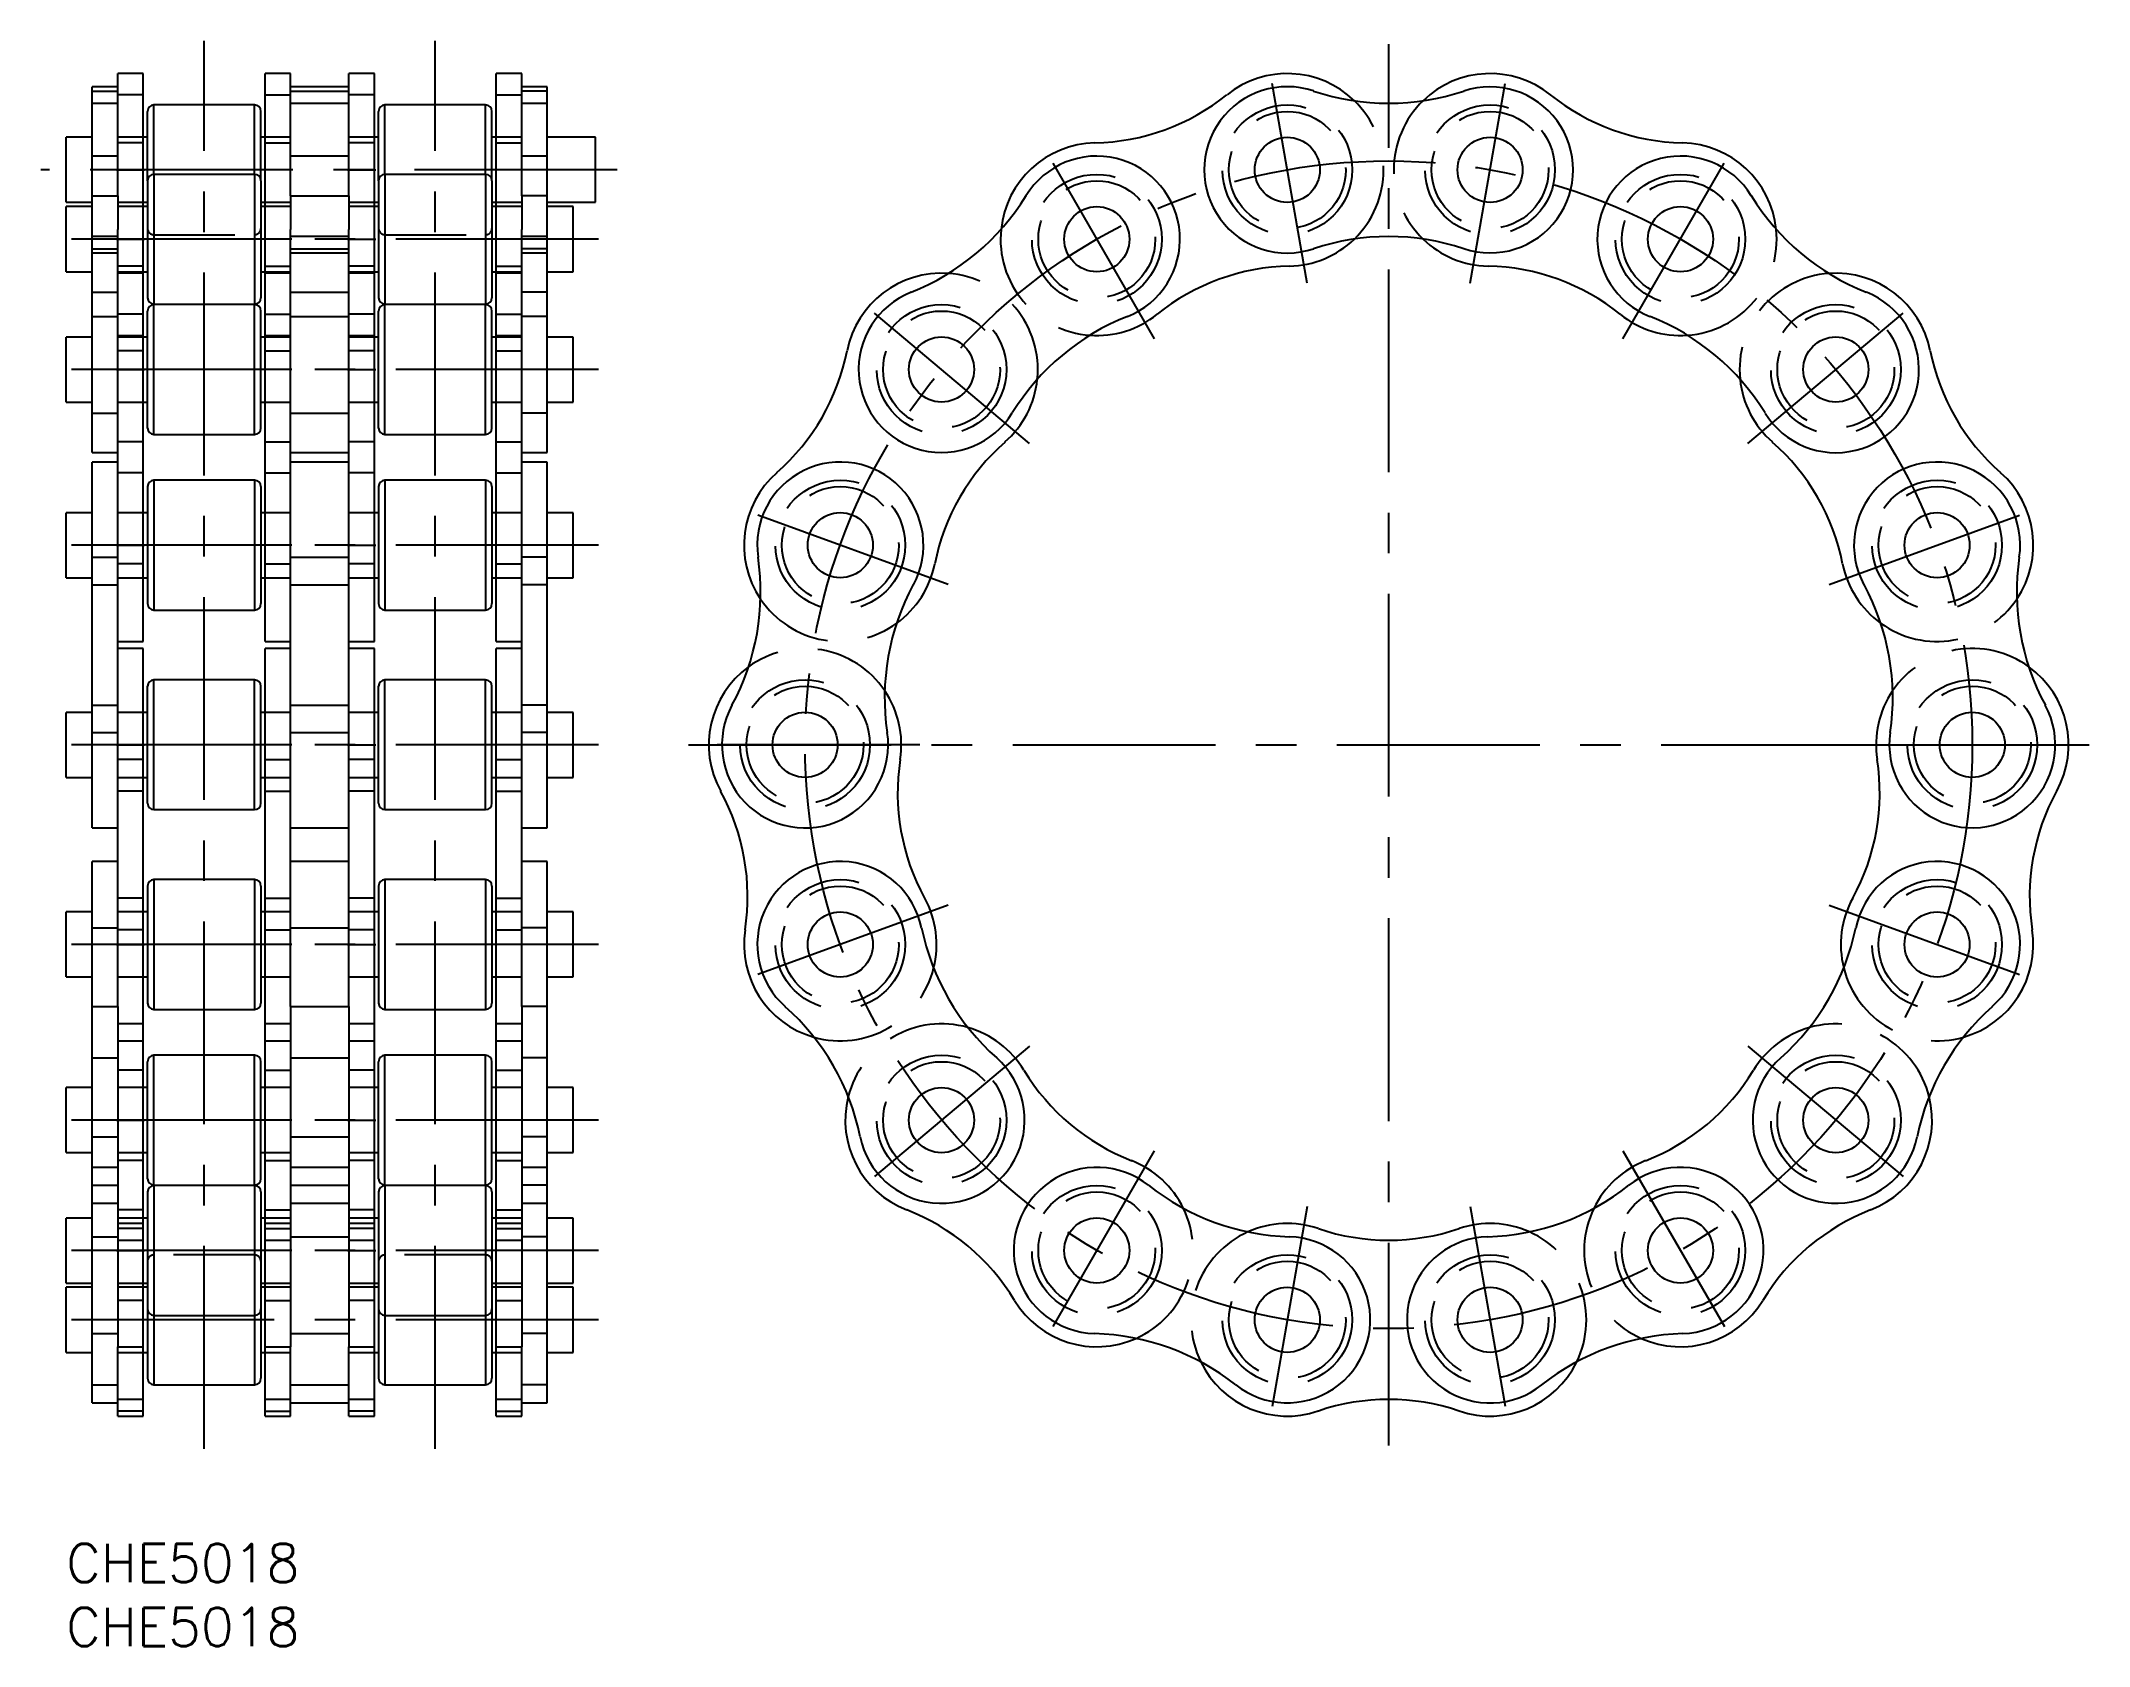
# Model space of a CAD drawing. Extents: x -2 to 158, y -8 to 118.
import ezdxf

# ---------------------------------------------------------------- set-up
doc = ezdxf.new("R2010")
doc.units = 0
doc.header["$LTSCALE"] = 0.5
doc.linetypes.add('CENTER', pattern=[50.8, 31.75, -6.35, 6.35, -6.35])
doc.linetypes.add('DASHED', pattern=[19.05, 12.7, -6.35])
for name, color, linetype in [('MSM_CENTER', 1, 'CENTER'), ('MSM_CONTINUOUS', 7, 'CONTINUOUS'), ('MSM_DASHED', 4, 'DASHED'), ('MSM_PART_NUMBER', 7, 'CONTINUOUS')]:
    doc.layers.add(name, color=color, linetype=linetype)
doc.styles.get("Standard").update_dxf_attribs({"font": 'txt.shx', "height": 3, "bigfont": 'bigfont.shx'})

msp = doc.modelspace()

# ---------------------------------------------------------------- linework, layer by layer
at = {"layer": 'MSM_CENTER'}
for p, q in [((10.8, 7.45), (10.8, 117.66)), ((28.9, 7.45), (28.9, 117.66)), ((103.57, 7.7), (103.57, 117.41)), ((97.19, 98.71), (94.07, 116.44)), ((109.94, 98.71), (113.07, 116.43)), ((85.22, 94.35), (76.22, 109.94)), ((121.92, 94.35), (130.92, 109.94)), ((43.14, 107.57), (-1.99, 107.57)), ((3.93, 107.57), (6.13, 107.57)), ((17.67, 107.57), (15.47, 107.57)), ((22.03, 107.57), (24.23, 107.57)), ((35.77, 107.57), (33.57, 107.57)), ((41.68, 102.14), (-1.99, 102.14)), ((3.93, 102.14), (6.13, 102.14)), ((17.67, 102.14), (15.47, 102.14)), ((22.03, 102.14), (24.23, 102.14)), ((35.77, 102.14), (33.57, 102.14)), ((75.45, 86.15), (61.66, 97.72)), ((131.69, 86.15), (145.48, 97.72)), ((41.68, 91.94), (-1.99, 91.94)), ((3.93, 91.94), (6.13, 91.94)), ((17.67, 91.94), (15.47, 91.94)), ((22.03, 91.94), (24.23, 91.94)), ((35.77, 91.94), (33.57, 91.94)), ((69.07, 75.11), (52.16, 81.27)), ((138.07, 75.11), (154.98, 81.27)), ((41.68, 78.19), (-1.99, 78.19)), ((3.93, 78.19), (6.13, 78.19)), ((17.67, 78.19), (15.47, 78.19)), ((22.03, 78.19), (24.23, 78.19)), ((35.77, 78.19), (33.57, 78.19)), ((41.68, 62.56), (-1.99, 62.56)), ((3.93, 62.56), (6.13, 62.56)), ((17.67, 62.56), (15.47, 62.56)), ((22.03, 62.56), (24.23, 62.56)), ((35.77, 62.56), (33.57, 62.56)), ((48.72, 62.56), (158.42, 62.56)), ((66.86, 62.56), (48.86, 62.56)), ((140.28, 62.56), (158.28, 62.55)), ((69.07, 50), (52.16, 43.85)), ((138.07, 50), (154.98, 43.84)), ((41.68, 46.92), (-1.99, 46.92)), ((3.93, 46.92), (6.13, 46.92)), ((17.67, 46.92), (15.47, 46.92)), ((22.03, 46.92), (24.23, 46.92)), ((35.77, 46.92), (33.57, 46.92)), ((75.45, 38.96), (61.66, 27.39)), ((131.69, 38.96), (145.48, 27.39)), ((41.68, 33.17), (-1.99, 33.17)), ((3.93, 33.17), (6.13, 33.17)), ((17.67, 33.17), (15.47, 33.17)), ((22.03, 33.17), (24.23, 33.17)), ((35.77, 33.17), (33.57, 33.17)), ((85.21, 30.77), (76.21, 15.18)), ((121.92, 30.76), (130.92, 15.18)), ((97.19, 26.4), (94.07, 8.68)), ((109.94, 26.4), (113.07, 8.68)), ((41.68, 22.97), (-1.99, 22.97)), ((3.93, 22.97), (6.13, 22.97)), ((17.67, 22.97), (15.47, 22.97)), ((22.03, 22.97), (24.23, 22.97)), ((35.77, 22.97), (33.57, 22.97)), ((41.68, 17.54), (-1.99, 17.54))]:
    msp.add_line(p, q, dxfattribs=at)
msp.add_circle((103.57, 62.56), 45.71, dxfattribs=at)
at = {"layer": 'MSM_CONTINUOUS'}
for p, q in [((4.03, 114.08), (2.03, 114.08)), ((2.03, 108.65), (2.03, 114.08)), ((6.03, 115.11), (4.03, 115.11)), ((4.03, 105.55), (4.03, 115.11)), ((6.03, 99.48), (6.03, 115.11)), ((17.57, 115.11), (15.57, 115.11)), ((15.57, 99.48), (15.57, 115.11)), ((17.57, 105.55), (17.57, 115.11)), ((22.13, 114.08), (17.57, 114.08)), ((24.13, 115.11), (22.13, 115.11)), ((22.13, 105.55), (22.13, 115.11)), ((24.13, 99.48), (24.13, 115.11)), ((35.67, 115.11), (33.67, 115.11)), ((33.67, 99.48), (33.67, 115.11)), ((35.67, 105.55), (35.67, 115.11)), ((37.67, 114.08), (35.67, 114.08)), ((37.67, 108.65), (37.67, 114.08)), ((6.03, 113.45), (4.03, 113.45)), ((6.86, 107.22), (6.86, 112.65)), ((14.74, 112.65), (6.86, 112.65)), ((14.74, 107.22), (14.74, 112.65)), ((15.57, 113.45), (17.57, 113.45)), ((24.13, 113.45), (22.13, 113.45)), ((24.96, 107.22), (24.96, 112.65)), ((32.84, 112.65), (24.96, 112.65)), ((32.84, 107.22), (32.84, 112.65)), ((33.67, 113.45), (35.67, 113.45)), ((6.36, 106.72), (6.36, 112.15)), ((15.24, 106.72), (15.24, 112.15)), ((24.46, 106.72), (24.46, 112.15)), ((33.34, 106.72), (33.34, 112.15)), ((0, 105.03), (0, 110.12)), ((2.03, 110.12), (0, 110.12)), ((6.03, 109.68), (4.03, 109.68)), ((6.36, 110.12), (6.03, 110.12)), ((15.57, 110.12), (15.24, 110.12)), ((15.57, 109.68), (17.57, 109.68)), ((24.13, 109.68), (22.13, 109.68)), ((24.46, 110.12), (24.13, 110.12)), ((33.67, 110.12), (33.34, 110.12)), ((33.67, 109.68), (35.67, 109.68)), ((41.45, 110.12), (37.67, 110.12)), ((41.45, 105.03), (41.45, 110.12)), ((4.03, 108.65), (2.03, 108.65)), ((2.03, 85.43), (2.03, 108.65)), ((22.13, 108.65), (17.57, 108.65)), ((37.67, 108.65), (35.67, 108.65)), ((37.67, 85.43), (37.67, 108.65)), ((6.36, 106.72), (6.36, 97.56)), ((14.74, 107.22), (6.86, 107.22)), ((6.86, 107.22), (6.86, 97.06)), ((14.74, 107.22), (14.74, 97.06)), ((15.24, 106.72), (15.24, 97.56)), ((24.46, 106.72), (24.46, 97.56)), ((32.84, 107.22), (24.96, 107.22)), ((24.96, 107.22), (24.96, 97.06)), ((32.84, 107.22), (32.84, 97.06)), ((33.34, 106.72), (33.34, 97.56)), ((0, 105.03), (2.03, 105.03)), ((0, 99.6), (0, 104.69)), ((2.03, 104.69), (0, 104.69)), ((2.03, 105.55), (4.03, 105.55)), ((6.03, 105.03), (6.36, 105.03)), ((6.36, 104.69), (6.03, 104.69)), ((15.24, 105.03), (15.57, 105.03)), ((15.57, 104.69), (15.24, 104.69)), ((17.57, 105.55), (22.13, 105.55)), ((24.13, 105.03), (24.46, 105.03)), ((24.46, 104.69), (24.13, 104.69)), ((33.34, 105.03), (33.67, 105.03)), ((33.67, 104.69), (33.34, 104.69)), ((37.67, 105.55), (35.67, 105.55)), ((37.67, 105.03), (41.45, 105.03)), ((39.7, 104.69), (37.67, 104.69)), ((39.7, 99.6), (39.7, 104.69)), ((4.03, 77.24), (4.03, 102.91)), ((17.57, 77.24), (17.57, 102.91)), ((22.13, 77.24), (22.13, 102.91)), ((35.67, 77.24), (35.67, 102.91)), ((0, 99.6), (2.03, 99.6)), ((6.03, 99.48), (4.03, 99.48)), ((6.03, 99.6), (6.36, 99.6)), ((6.03, 70.65), (6.03, 99.48)), ((15.24, 99.6), (15.57, 99.6)), ((17.57, 99.48), (15.57, 99.48)), ((15.57, 70.65), (15.57, 99.48)), ((24.13, 99.48), (22.13, 99.48)), ((24.13, 99.6), (24.46, 99.6)), ((24.13, 70.65), (24.13, 99.48)), ((33.34, 99.6), (33.67, 99.6)), ((35.67, 99.48), (33.67, 99.48)), ((33.67, 70.65), (33.67, 99.48)), ((37.67, 99.6), (39.7, 99.6)), ((2.03, 97.99), (4.03, 97.99)), ((17.57, 97.99), (22.13, 97.99)), ((37.67, 97.99), (35.67, 97.99)), ((6.36, 87.36), (6.36, 96.52)), ((6.86, 97.06), (14.74, 97.06)), ((14.74, 97.02), (6.86, 97.02)), ((6.86, 86.86), (6.86, 97.02)), ((14.74, 86.86), (14.74, 97.02)), ((15.24, 87.36), (15.24, 96.52)), ((24.46, 87.36), (24.46, 96.52)), ((24.96, 97.06), (32.84, 97.06)), ((32.84, 97.02), (24.96, 97.02)), ((24.96, 86.86), (24.96, 97.02)), ((32.84, 86.86), (32.84, 97.02)), ((33.34, 87.36), (33.34, 96.52)), ((0, 89.39), (0, 94.48)), ((2.03, 94.48), (0, 94.48)), ((6.03, 93.4), (4.03, 93.4)), ((6.36, 94.48), (6.03, 94.48)), ((15.57, 94.48), (15.24, 94.48)), ((15.57, 93.4), (17.57, 93.4)), ((24.13, 93.4), (22.13, 93.4)), ((24.46, 94.48), (24.13, 94.48)), ((33.67, 94.48), (33.34, 94.48)), ((33.67, 93.4), (35.67, 93.4)), ((39.7, 94.48), (37.67, 94.48)), ((39.7, 89.39), (39.7, 94.48)), ((0, 89.39), (2.03, 89.39)), ((6.03, 89.39), (6.36, 89.39)), ((15.24, 89.39), (15.57, 89.39)), ((24.13, 89.39), (24.46, 89.39)), ((33.34, 89.39), (33.67, 89.39)), ((37.67, 89.39), (39.7, 89.39)), ((6.86, 86.86), (14.74, 86.86)), ((24.96, 86.86), (32.84, 86.86)), ((2.03, 85.43), (4.03, 85.43)), ((17.57, 85.43), (22.13, 85.43)), ((35.67, 85.43), (37.67, 85.43)), ((4.03, 84.69), (2.03, 84.69)), ((2.03, 56.05), (2.03, 84.69)), ((6.03, 83.86), (4.03, 83.86)), ((15.57, 83.86), (17.57, 83.86)), ((22.13, 84.69), (17.57, 84.69)), ((24.13, 83.86), (22.13, 83.86)), ((33.67, 83.86), (35.67, 83.86)), ((37.67, 84.69), (35.67, 84.69)), ((37.67, 56.05), (37.67, 84.69)), ((6.36, 82.77), (6.36, 73.61)), ((14.74, 83.27), (6.86, 83.27)), ((6.86, 83.27), (6.86, 73.11)), ((14.74, 83.27), (14.74, 73.11)), ((15.24, 82.77), (15.24, 73.61)), ((24.46, 82.77), (24.46, 73.61)), ((32.84, 83.27), (24.96, 83.27)), ((24.96, 83.27), (24.96, 73.11)), ((32.84, 83.27), (32.84, 73.11)), ((33.34, 82.77), (33.34, 73.61)), ((0, 75.64), (0, 80.73)), ((2.03, 80.73), (0, 80.73)), ((6.36, 80.73), (6.03, 80.73)), ((15.57, 80.73), (15.24, 80.73)), ((24.46, 80.73), (24.13, 80.73)), ((33.67, 80.73), (33.34, 80.73)), ((39.7, 80.73), (37.67, 80.73)), ((39.7, 75.64), (39.7, 80.73)), ((2.03, 77.24), (4.03, 77.24)), ((4.03, 42.06), (4.03, 77.24)), ((17.57, 77.24), (22.13, 77.24)), ((17.57, 42.06), (17.57, 77.24)), ((22.13, 42.06), (22.13, 77.24)), ((37.67, 77.24), (35.67, 77.24)), ((35.67, 42.06), (35.67, 77.24)), ((0, 75.64), (2.03, 75.64)), ((6.03, 75.64), (6.36, 75.64)), ((15.24, 75.64), (15.57, 75.64)), ((24.13, 75.64), (24.46, 75.64)), ((33.34, 75.64), (33.67, 75.64)), ((37.67, 75.64), (39.7, 75.64)), ((6.86, 73.11), (14.74, 73.11)), ((24.96, 73.11), (32.84, 73.11)), ((4.03, 70.65), (6.03, 70.65)), ((4.03, 70.65), (6.03, 70.65)), ((15.57, 70.65), (17.57, 70.65)), ((15.57, 70.65), (17.57, 70.65)), ((22.13, 70.65), (24.13, 70.65)), ((22.13, 70.65), (24.13, 70.65)), ((33.67, 70.65), (35.67, 70.65)), ((33.67, 70.65), (35.67, 70.65)), ((6.03, 70.1), (4.03, 70.1)), ((6.03, 39.38), (6.03, 70.1)), ((15.57, 39.38), (15.57, 70.1)), ((17.57, 70.1), (15.57, 70.1)), ((24.13, 70.1), (22.13, 70.1)), ((24.13, 39.38), (24.13, 70.1)), ((33.67, 39.38), (33.67, 70.1)), ((35.67, 70.1), (33.67, 70.1)), ((14.74, 67.64), (6.86, 67.64)), ((6.86, 57.48), (6.86, 67.64)), ((14.74, 57.48), (14.74, 67.64)), ((24.96, 57.48), (24.96, 67.64)), ((32.84, 67.64), (24.96, 67.64)), ((32.84, 57.48), (32.84, 67.64)), ((6.36, 57.98), (6.36, 67.14)), ((15.24, 57.98), (15.24, 67.14)), ((24.46, 57.98), (24.46, 67.14)), ((33.34, 57.98), (33.34, 67.14)), ((0, 60.01), (0, 65.1)), ((2.03, 65.1), (0, 65.1)), ((2.03, 65.65), (4.03, 65.65)), ((6.36, 65.1), (6.03, 65.1)), ((15.57, 65.1), (15.24, 65.1)), ((17.57, 65.65), (22.13, 65.65)), ((24.46, 65.1), (24.13, 65.1)), ((33.67, 65.1), (33.34, 65.1)), ((37.67, 65.65), (35.67, 65.65)), ((39.7, 65.1), (37.67, 65.1)), ((39.7, 60.01), (39.7, 65.1)), ((0, 60.01), (2.03, 60.01)), ((6.03, 60.01), (6.36, 60.01)), ((15.24, 60.01), (15.57, 60.01)), ((24.13, 60.01), (24.46, 60.01)), ((33.34, 60.01), (33.67, 60.01)), ((37.67, 60.01), (39.7, 60.01)), ((6.03, 58.92), (4.03, 58.92)), ((15.57, 58.92), (17.57, 58.92)), ((24.13, 58.92), (22.13, 58.92)), ((33.67, 58.92), (35.67, 58.92)), ((6.86, 57.48), (14.74, 57.48)), ((24.96, 57.48), (32.84, 57.48)), ((2.03, 56.05), (4.03, 56.05)), ((17.57, 56.05), (22.13, 56.05)), ((35.67, 56.05), (37.67, 56.05)), ((2.03, 26.67), (2.03, 53.43)), ((4.03, 53.43), (2.03, 53.43)), ((22.13, 53.43), (17.57, 53.43)), ((37.67, 53.43), (35.67, 53.43)), ((37.67, 26.67), (37.67, 53.43)), ((6.36, 51.5), (6.36, 42.34)), ((14.74, 52), (6.86, 52)), ((6.86, 52), (6.86, 41.84)), ((14.74, 52), (14.74, 41.84)), ((15.24, 51.5), (15.24, 42.34)), ((24.46, 51.5), (24.46, 42.34)), ((24.96, 52), (24.96, 41.84)), ((32.84, 52), (24.96, 52)), ((32.84, 52), (32.84, 41.84)), ((33.34, 51.5), (33.34, 42.34)), ((2.03, 49.47), (0, 49.47)), ((0, 44.38), (0, 49.47)), ((6.36, 49.47), (6.03, 49.47)), ((15.57, 49.47), (15.24, 49.47)), ((24.46, 49.47), (24.13, 49.47)), ((33.67, 49.47), (33.34, 49.47)), ((39.7, 49.47), (37.67, 49.47)), ((39.7, 44.38), (39.7, 49.47)), ((6.03, 48.07), (4.03, 48.07)), ((15.57, 48.07), (17.57, 48.07)), ((24.13, 48.07), (22.13, 48.07)), ((33.67, 48.07), (35.67, 48.07)), ((0, 44.38), (2.03, 44.38)), ((6.03, 44.38), (6.36, 44.38)), ((15.24, 44.38), (15.57, 44.38)), ((24.13, 44.38), (24.46, 44.38)), ((33.34, 44.38), (33.67, 44.38)), ((37.67, 44.38), (39.7, 44.38)), ((2.03, 42.06), (4.03, 42.06)), ((4.03, 42.06), (4.03, 15.43)), ((6.86, 41.84), (14.74, 41.84)), ((17.57, 42.06), (17.57, 15.43)), ((17.57, 42.06), (22.13, 42.06)), ((22.13, 42.06), (22.13, 15.43)), ((24.96, 41.84), (32.84, 41.84)), ((35.67, 42.06), (35.67, 15.43)), ((37.67, 42.06), (35.67, 42.06)), ((4.03, 39.38), (6.03, 39.38)), ((6.03, 15.43), (6.03, 39.38)), ((15.57, 15.43), (15.57, 39.38)), ((15.57, 39.38), (17.57, 39.38)), ((22.13, 39.38), (24.13, 39.38)), ((24.13, 15.43), (24.13, 39.38)), ((33.67, 15.43), (33.67, 39.38)), ((33.67, 39.38), (35.67, 39.38)), ((6.36, 28.59), (6.36, 37.75)), ((14.74, 38.25), (6.86, 38.25)), ((6.86, 28.09), (6.86, 38.25)), ((14.74, 28.09), (14.74, 38.25)), ((15.24, 28.59), (15.24, 37.75)), ((24.46, 28.59), (24.46, 37.75)), ((32.84, 38.25), (24.96, 38.25)), ((24.96, 28.09), (24.96, 38.25)), ((32.84, 28.09), (32.84, 38.25)), ((33.34, 28.59), (33.34, 37.75)), ((2.03, 35.72), (0, 35.72)), ((0, 30.63), (0, 35.72)), ((6.36, 35.72), (6.03, 35.72)), ((15.57, 35.72), (15.24, 35.72)), ((24.46, 35.72), (24.13, 35.72)), ((33.67, 35.72), (33.34, 35.72)), ((39.7, 35.72), (37.67, 35.72)), ((39.7, 30.63), (39.7, 35.72)), ((0, 30.63), (2.03, 30.63)), ((2.03, 31.87), (4.03, 31.87)), ((6.03, 30.63), (6.36, 30.63)), ((15.24, 30.63), (15.57, 30.63)), ((17.57, 31.87), (22.13, 31.87)), ((24.13, 30.63), (24.46, 30.63)), ((33.34, 30.63), (33.67, 30.63)), ((37.67, 31.87), (35.67, 31.87)), ((37.67, 30.63), (39.7, 30.63)), ((6.36, 27.55), (6.36, 12.96)), ((6.86, 28.09), (14.74, 28.09)), ((14.74, 28.05), (6.86, 28.05)), ((6.86, 28.05), (6.86, 12.46)), ((14.74, 28.05), (14.74, 12.46)), ((15.24, 27.55), (15.24, 12.96)), ((24.46, 27.55), (24.46, 12.96)), ((24.96, 28.09), (32.84, 28.09)), ((32.84, 28.05), (24.96, 28.05)), ((24.96, 28.05), (24.96, 12.46)), ((32.84, 28.05), (32.84, 12.46)), ((33.34, 27.55), (33.34, 12.96)), ((2.03, 11.03), (2.03, 26.67)), ((2.03, 26.67), (4.03, 26.67)), ((6.03, 26.14), (4.03, 26.14)), ((15.57, 26.14), (17.57, 26.14)), ((17.57, 26.67), (22.13, 26.67)), ((24.13, 26.14), (22.13, 26.14)), ((33.67, 26.14), (35.67, 26.14)), ((35.67, 26.67), (37.67, 26.67)), ((37.67, 11.03), (37.67, 26.67)), ((2.03, 25.51), (0, 25.51)), ((0, 20.42), (0, 25.51)), ((6.36, 25.51), (6.03, 25.51)), ((15.57, 25.51), (15.24, 25.51)), ((24.46, 25.51), (24.13, 25.51)), ((33.67, 25.51), (33.34, 25.51)), ((39.7, 25.51), (37.67, 25.51)), ((39.7, 20.42), (39.7, 25.51)), ((0, 20.42), (2.03, 20.42)), ((2.03, 20.09), (0, 20.09)), ((0, 14.99), (0, 20.09)), ((6.03, 20.42), (6.36, 20.42)), ((6.36, 20.09), (6.03, 20.09)), ((15.24, 20.42), (15.57, 20.42)), ((15.57, 20.09), (15.24, 20.09)), ((24.13, 20.42), (24.46, 20.42)), ((24.46, 20.09), (24.13, 20.09)), ((33.34, 20.42), (33.67, 20.42)), ((33.67, 20.09), (33.34, 20.09)), ((37.67, 20.42), (39.7, 20.42)), ((39.7, 20.09), (37.67, 20.09)), ((39.7, 14.99), (39.7, 20.09)), ((6.03, 19.06), (4.03, 19.06)), ((6.86, 17.89), (14.74, 17.89)), ((15.57, 19.06), (17.57, 19.06)), ((24.13, 19.06), (22.13, 19.06)), ((24.96, 17.89), (32.84, 17.89)), ((33.67, 19.06), (35.67, 19.06)), ((2.03, 16.47), (4.03, 16.47)), ((17.57, 16.47), (22.13, 16.47)), ((37.67, 16.47), (35.67, 16.47)), ((0, 14.99), (2.03, 14.99)), ((4.03, 10), (4.03, 15.43)), ((4.03, 15.43), (6.03, 15.43)), ((6.03, 10), (6.03, 15.43)), ((6.03, 14.99), (6.36, 14.99)), ((15.24, 14.99), (15.57, 14.99)), ((15.57, 10), (15.57, 15.43)), ((15.57, 15.43), (17.57, 15.43)), ((17.57, 10), (17.57, 15.43)), ((22.13, 10), (22.13, 15.43)), ((22.13, 15.43), (24.13, 15.43)), ((24.13, 10), (24.13, 15.43)), ((24.13, 14.99), (24.46, 14.99)), ((33.34, 14.99), (33.67, 14.99)), ((33.67, 10), (33.67, 15.43)), ((33.67, 15.43), (35.67, 15.43)), ((35.67, 10), (35.67, 15.43)), ((37.67, 14.99), (39.7, 14.99)), ((2.03, 12.44), (4.03, 12.44)), ((6.86, 12.46), (14.74, 12.46)), ((17.57, 12.44), (22.13, 12.44)), ((24.96, 12.46), (32.84, 12.46)), ((37.67, 12.44), (35.67, 12.44)), ((2.03, 11.03), (4.03, 11.03)), ((4.03, 10), (6.03, 10)), ((15.57, 10), (17.57, 10)), ((17.57, 11.03), (22.13, 11.03)), ((22.13, 10), (24.13, 10)), ((33.67, 10), (35.67, 10)), ((35.67, 11.03), (37.67, 11.03))]:
    msp.add_line(p, q, dxfattribs=at)
for centre in [(95.63, 107.57), (111.51, 107.57), (80.71, 102.14), (126.42, 102.14), (68.55, 91.94), (138.59, 91.94), (60.62, 78.19), (146.52, 78.19), (57.86, 62.56), (149.28, 62.56), (60.62, 46.92), (146.52, 46.92), (68.55, 33.17), (138.59, 33.17), (80.71, 22.97), (126.42, 22.97), (95.63, 17.54), (111.51, 17.54)]:
    msp.add_circle(centre, 2.55, dxfattribs=at)
for centre, radius, start, end in [((95.63, 107.57), 6.51, 71.5684, 288.4316), ((95.63, 107.57), 7.54, 45.8753, 128.7923), ((111.51, 107.57), 7.54, 51.2077, 134.1238), ((111.51, 107.57), 6.5, 251.5684, 108.4316), ((6.86, 112.15), 0.5, 90, 180), ((14.74, 112.15), 0.5, 0, 90), ((24.96, 112.15), 0.5, 90, 180), ((32.84, 112.15), 0.5, 0, 90), ((80.19, 126.78), 17.1, 271.2077, 308.7923), ((103.57, 131.39), 18.6, 251.5684, 288.4316), ((126.94, 126.78), 17.1, 231.2077, 268.7923), ((80.71, 102.14), 7.54, 91.2077, 174.1238), ((126.42, 102.14), 7.54, 5.8753, 88.7923), ((80.71, 102.14), 6.51, 291.5684, 148.4316), ((126.42, 102.14), 6.51, 31.5684, 248.4316), ((6.86, 106.72), 0.5, 90, 180), ((14.74, 106.72), 0.5, 0, 90), ((24.96, 106.72), 0.5, 90, 180), ((32.84, 106.72), 0.5, 0, 90), ((59.32, 115.29), 18.6, 291.5684, 328.4316), ((147.81, 115.29), 18.6, 211.5684, 248.4316), ((95.63, 107.57), 7.54, 271.2077, 314.1247), ((103.57, 83.75), 18.6, 71.5684, 108.4316), ((111.51, 107.57), 7.54, 225.875, 268.7923), ((68.55, 91.94), 7.54, 85.8753, 168.7923), ((96.15, 82.94), 17.1, 91.2077, 128.7923), ((110.99, 82.94), 17.1, 51.2077, 88.7923), ((138.59, 91.94), 7.54, 11.2077, 94.1238), ((68.55, 91.94), 6.5, 111.5684, 328.4316), ((138.59, 91.94), 6.51, 211.5684, 68.4316), ((6.86, 97.56), 0.5, 180, 270), ((6.86, 96.52), 0.5, 90, 180), ((14.74, 97.56), 0.5, 270, 0), ((14.74, 96.52), 0.5, 0, 90), ((24.96, 97.56), 0.5, 180, 270), ((24.96, 96.52), 0.5, 90, 180), ((32.84, 97.56), 0.5, 270, 0), ((32.84, 96.52), 0.5, 0, 90), ((80.71, 102.14), 7.54, 265.875, 308.7923), ((126.42, 102.14), 7.54, 231.2077, 274.1247), ((89.94, 78.8), 18.6, 111.5684, 148.4316), ((117.2, 78.8), 18.6, 31.5684, 68.4316), ((44.38, 96.73), 17.1, 311.2077, 348.7923), ((162.76, 96.73), 17.1, 191.2077, 228.7923), ((68.55, 91.94), 7.54, 311.2077, 354.1247), ((138.59, 91.94), 7.54, 185.875, 228.7923), ((6.86, 87.36), 0.5, 180, 270), ((14.74, 87.36), 0.5, 270, 0), ((24.96, 87.36), 0.5, 180, 270), ((32.84, 87.36), 0.5, 270, 0), ((84.79, 73.4), 17.1, 131.2077, 168.7923), ((122.35, 73.4), 17.1, 11.2077, 48.7923), ((60.62, 78.19), 7.54, 131.2077, 214.1238), ((60.62, 78.19), 6.51, 331.5684, 188.4316), ((146.52, 78.19), 6.51, 351.5684, 208.4316), ((146.52, 78.19), 7.54, 325.8753, 48.7923), ((6.86, 82.77), 0.5, 90, 180), ((14.74, 82.77), 0.5, 0, 90), ((24.96, 82.77), 0.5, 90, 180), ((32.84, 82.77), 0.5, 0, 90), ((35.78, 74.51), 18.6, 331.5684, 8.4316), ((171.36, 74.51), 18.6, 171.5684, 208.4316), ((60.62, 78.19), 7.54, 305.875, 348.7923), ((146.52, 78.19), 7.54, 191.2077, 234.1247), ((82.69, 66.24), 18.6, 151.5684, 188.4316), ((124.45, 66.24), 18.6, 351.5684, 28.4316), ((6.86, 73.61), 0.5, 180, 270), ((14.74, 73.61), 0.5, 270, 0), ((24.96, 73.61), 0.5, 180, 270), ((32.84, 73.61), 0.5, 270, 0), ((6.86, 67.14), 0.5, 90, 180), ((14.74, 67.14), 0.5, 0, 90), ((24.96, 67.14), 0.5, 90, 180), ((32.84, 67.14), 0.5, 0, 90), ((57.86, 62.56), 7.54, 125.8753, 208.7923), ((149.28, 62.56), 7.54, 331.2077, 54.1238), ((57.86, 62.56), 7.54, 351.2077, 34.1247), ((149.28, 62.56), 7.54, 145.875, 188.7923), ((57.86, 62.56), 6.51, 151.5684, 8.4316), ((149.28, 62.56), 6.5, 171.5684, 28.4316), ((82.21, 58.79), 17.1, 171.2077, 208.7923), ((124.93, 58.79), 17.1, 331.2077, 8.7923), ((6.86, 57.98), 0.5, 180, 270), ((14.74, 57.98), 0.5, 270, 0), ((24.96, 57.98), 0.5, 180, 270), ((32.84, 57.98), 0.5, 270, 0), ((36.26, 50.69), 17.1, 351.2077, 28.7923), ((170.87, 50.69), 17.1, 151.2077, 188.7923), ((60.62, 46.92), 6.5, 11.5684, 228.4316), ((146.52, 46.92), 6.5, 311.5684, 168.4316), ((6.86, 51.5), 0.5, 90, 180), ((14.74, 51.5), 0.5, 0, 90), ((24.96, 51.5), 0.5, 90, 180), ((32.84, 51.5), 0.5, 0, 90), ((60.62, 46.92), 7.54, 345.875, 28.7923), ((146.52, 46.92), 7.54, 151.2077, 194.1247), ((85.21, 51.96), 18.6, 191.5684, 228.4316), ((121.93, 51.96), 18.6, 311.5684, 348.4316), ((60.62, 46.92), 7.54, 171.2077, 254.1238), ((146.52, 46.92), 7.54, 285.8753, 8.7923), ((6.86, 42.34), 0.5, 180, 270), ((14.74, 42.34), 0.5, 270, 0), ((24.96, 42.34), 0.5, 180, 270), ((32.84, 42.34), 0.5, 270, 0), ((43.96, 28.14), 18.6, 11.5684, 48.4316), ((163.18, 28.14), 18.6, 131.5684, 168.4316), ((68.55, 33.17), 7.54, 31.2077, 74.1247), ((138.59, 33.17), 7.54, 105.875, 148.7923), ((6.86, 37.75), 0.5, 90, 180), ((14.74, 37.75), 0.5, 0, 90), ((24.96, 37.75), 0.5, 90, 180), ((32.84, 37.75), 0.5, 0, 90), ((68.55, 33.17), 6.51, 191.5684, 48.4316), ((89.63, 45.94), 17.1, 211.2077, 248.7923), ((117.51, 45.94), 17.1, 291.2077, 328.7923), ((138.59, 33.17), 6.51, 131.5684, 348.4316), ((68.55, 33.17), 7.54, 165.8753, 248.7923), ((138.59, 33.17), 7.54, 291.2077, 14.1238), ((80.71, 22.97), 6.51, 51.5684, 268.4316), ((80.71, 22.97), 7.54, 25.875, 68.7923), ((126.42, 22.97), 7.54, 111.2077, 154.1247), ((126.42, 22.97), 6.51, 271.5684, 128.4316), ((6.86, 28.59), 0.5, 180, 270), ((6.86, 27.55), 0.5, 90, 180), ((14.74, 28.59), 0.5, 270, 0), ((14.74, 27.55), 0.5, 0, 90), ((24.96, 28.59), 0.5, 180, 270), ((24.96, 27.55), 0.5, 90, 180), ((32.84, 28.59), 0.5, 270, 0), ((32.84, 27.55), 0.5, 0, 90), ((96.32, 42.64), 18.6, 231.5684, 268.4316), ((110.82, 42.64), 18.6, 271.5684, 308.4316), ((59.64, 10.2), 17.1, 31.2077, 68.7923), ((147.5, 10.2), 17.1, 111.2077, 148.7923), ((95.63, 17.54), 7.54, 71.2077, 114.1247), ((103.57, 40.87), 17.1, 251.2077, 288.7923), ((111.51, 17.54), 7.54, 65.875, 108.7923), ((95.63, 17.54), 6.5, 231.5684, 88.4316), ((111.51, 17.54), 6.51, 91.5684, 308.4316), ((6.86, 18.39), 0.5, 180, 270), ((14.74, 18.39), 0.5, 270, 0), ((24.96, 18.39), 0.5, 180, 270), ((32.84, 18.39), 0.5, 270, 0), ((80.71, 22.97), 7.54, 211.2077, 294.1238), ((126.42, 22.97), 7.54, 245.8753, 328.7923), ((80.03, -2.13), 18.6, 51.5684, 88.4316), ((127.11, -2.13), 18.6, 91.5684, 128.4316), ((6.86, 12.96), 0.5, 180, 270), ((14.74, 12.96), 0.5, 270, 0), ((24.96, 12.96), 0.5, 180, 270), ((32.84, 12.96), 0.5, 270, 0), ((95.63, 17.54), 7.54, 205.8753, 288.7923), ((111.51, 17.54), 7.54, 251.2077, 334.1238), ((103.57, -5.79), 17.1, 71.2077, 108.7923)]:
    msp.add_arc(centre, radius, start, end, dxfattribs=at)
at = {"layer": 'MSM_DASHED'}
for p, q in [((6.03, 115.11), (4.03, 115.11)), ((17.57, 115.11), (15.57, 115.11)), ((24.13, 115.11), (22.13, 115.11)), ((35.67, 115.11), (33.67, 115.11)), ((2.03, 113.74), (4.03, 113.74)), ((2.03, 112.79), (4.03, 112.79)), ((6.03, 113.45), (4.03, 113.45)), ((15.57, 113.45), (17.57, 113.45)), ((17.57, 113.74), (22.13, 113.74)), ((17.57, 112.79), (22.13, 112.79)), ((24.13, 113.45), (22.13, 113.45)), ((33.67, 113.45), (35.67, 113.45)), ((37.67, 113.74), (35.67, 113.74)), ((35.67, 112.79), (37.67, 112.79)), ((6.03, 110.12), (4.03, 110.12)), ((6.03, 110.12), (4.03, 110.12)), ((6.03, 109.68), (4.03, 109.68)), ((17.57, 110.12), (15.57, 110.12)), ((17.57, 110.12), (15.57, 110.12)), ((15.57, 109.68), (17.57, 109.68)), ((24.13, 110.12), (22.13, 110.12)), ((24.13, 110.12), (22.13, 110.12)), ((24.13, 109.68), (22.13, 109.68)), ((35.67, 110.12), (33.67, 110.12)), ((35.67, 110.12), (33.67, 110.12)), ((33.67, 109.68), (35.67, 109.68)), ((4.03, 105.55), (4.03, 102.91)), ((4.03, 105.03), (6.03, 105.03)), ((4.03, 105.03), (6.03, 105.03)), ((6.03, 104.69), (4.03, 104.69)), ((6.03, 104.69), (4.03, 104.69)), ((15.57, 105.03), (17.57, 105.03)), ((15.57, 105.03), (17.57, 105.03)), ((17.57, 104.69), (15.57, 104.69)), ((17.57, 104.69), (15.57, 104.69)), ((17.57, 105.55), (17.57, 102.91)), ((22.13, 105.55), (22.13, 102.91)), ((22.13, 105.03), (24.13, 105.03)), ((22.13, 105.03), (24.13, 105.03)), ((24.13, 104.69), (22.13, 104.69)), ((24.13, 104.69), (22.13, 104.69)), ((33.67, 105.03), (35.67, 105.03)), ((33.67, 105.03), (35.67, 105.03)), ((35.67, 104.69), (33.67, 104.69)), ((35.67, 104.69), (33.67, 104.69)), ((35.67, 105.55), (35.67, 102.91)), ((4.03, 102.35), (2.03, 102.35)), ((2.03, 101.4), (4.03, 101.4)), ((2.03, 101.07), (4.03, 101.07)), ((6.86, 102.49), (14.74, 102.49)), ((22.13, 102.35), (17.57, 102.35)), ((17.57, 101.4), (22.13, 101.4)), ((17.57, 101.07), (22.13, 101.07)), ((24.96, 102.49), (32.84, 102.49)), ((37.67, 102.35), (35.67, 102.35)), ((37.67, 101.4), (35.67, 101.4)), ((35.67, 101.07), (37.67, 101.07)), ((6.03, 100.03), (4.03, 100.03)), ((6.03, 100.03), (4.03, 100.03)), ((4.03, 99.6), (6.03, 99.6)), ((4.03, 99.6), (6.03, 99.6)), ((6.03, 99.48), (4.03, 99.48)), ((15.57, 100.03), (17.57, 100.03)), ((15.57, 100.03), (17.57, 100.03)), ((15.57, 99.6), (17.57, 99.6)), ((15.57, 99.6), (17.57, 99.6)), ((17.57, 99.48), (15.57, 99.48)), ((24.13, 100.03), (22.13, 100.03)), ((24.13, 100.03), (22.13, 100.03)), ((22.13, 99.6), (24.13, 99.6)), ((22.13, 99.6), (24.13, 99.6)), ((24.13, 99.48), (22.13, 99.48)), ((33.67, 100.03), (35.67, 100.03)), ((33.67, 100.03), (35.67, 100.03)), ((33.67, 99.6), (35.67, 99.6)), ((33.67, 99.6), (35.67, 99.6)), ((35.67, 99.48), (33.67, 99.48)), ((6.03, 96.27), (4.03, 96.27)), ((6.03, 96.27), (4.03, 96.27)), ((15.57, 96.27), (17.57, 96.27)), ((15.57, 96.27), (17.57, 96.27)), ((24.13, 96.27), (22.13, 96.27)), ((24.13, 96.27), (22.13, 96.27)), ((33.67, 96.27), (35.67, 96.27)), ((33.67, 96.27), (35.67, 96.27)), ((2.03, 96.09), (4.03, 96.09)), ((17.57, 96.09), (22.13, 96.09)), ((37.67, 96.09), (35.67, 96.09)), ((4.03, 94.6), (6.03, 94.6)), ((4.03, 94.6), (6.03, 94.6)), ((6.03, 94.48), (4.03, 94.48)), ((6.03, 94.48), (4.03, 94.48)), ((6.03, 93.4), (4.03, 93.4)), ((15.57, 94.6), (17.57, 94.6)), ((15.57, 94.6), (17.57, 94.6)), ((17.57, 94.48), (15.57, 94.48)), ((17.57, 94.48), (15.57, 94.48)), ((15.57, 93.4), (17.57, 93.4)), ((22.13, 94.6), (24.13, 94.6)), ((22.13, 94.6), (24.13, 94.6)), ((24.13, 94.48), (22.13, 94.48)), ((24.13, 94.48), (22.13, 94.48)), ((24.13, 93.4), (22.13, 93.4)), ((33.67, 94.6), (35.67, 94.6)), ((33.67, 94.6), (35.67, 94.6)), ((35.67, 94.48), (33.67, 94.48)), ((35.67, 94.48), (33.67, 94.48)), ((33.67, 93.4), (35.67, 93.4)), ((2.03, 88.53), (4.03, 88.53)), ((4.03, 89.39), (6.03, 89.39)), ((4.03, 89.39), (6.03, 89.39)), ((15.57, 89.39), (17.57, 89.39)), ((15.57, 89.39), (17.57, 89.39)), ((17.57, 88.53), (22.13, 88.53)), ((22.13, 89.39), (24.13, 89.39)), ((22.13, 89.39), (24.13, 89.39)), ((33.67, 89.39), (35.67, 89.39)), ((33.67, 89.39), (35.67, 89.39)), ((37.67, 88.53), (35.67, 88.53)), ((6.03, 86.27), (4.03, 86.27)), ((6.03, 86.27), (4.03, 86.27)), ((15.57, 86.27), (17.57, 86.27)), ((15.57, 86.27), (17.57, 86.27)), ((24.13, 86.27), (22.13, 86.27)), ((24.13, 86.27), (22.13, 86.27)), ((33.67, 86.27), (35.67, 86.27)), ((33.67, 86.27), (35.67, 86.27)), ((6.03, 83.86), (4.03, 83.86)), ((15.57, 83.86), (17.57, 83.86)), ((24.13, 83.86), (22.13, 83.86)), ((33.67, 83.86), (35.67, 83.86)), ((6.03, 80.73), (4.03, 80.73)), ((6.03, 80.73), (4.03, 80.73)), ((17.57, 80.73), (15.57, 80.73)), ((17.57, 80.73), (15.57, 80.73)), ((24.13, 80.73), (22.13, 80.73)), ((24.13, 80.73), (22.13, 80.73)), ((35.67, 80.73), (33.67, 80.73)), ((35.67, 80.73), (33.67, 80.73)), ((6.03, 76.72), (4.03, 76.72)), ((6.03, 76.72), (4.03, 76.72)), ((4.03, 75.64), (6.03, 75.64)), ((4.03, 75.64), (6.03, 75.64)), ((15.57, 76.72), (17.57, 76.72)), ((15.57, 76.72), (17.57, 76.72)), ((15.57, 75.64), (17.57, 75.64)), ((15.57, 75.64), (17.57, 75.64)), ((24.13, 76.72), (22.13, 76.72)), ((24.13, 76.72), (22.13, 76.72)), ((22.13, 75.64), (24.13, 75.64)), ((22.13, 75.64), (24.13, 75.64)), ((33.67, 76.72), (35.67, 76.72)), ((33.67, 76.72), (35.67, 76.72)), ((33.67, 75.64), (35.67, 75.64)), ((33.67, 75.64), (35.67, 75.64)), ((2.03, 75.09), (4.03, 75.09)), ((17.57, 75.09), (22.13, 75.09)), ((37.67, 75.09), (35.67, 75.09)), ((6.03, 70.1), (4.03, 70.1)), ((17.57, 70.1), (15.57, 70.1)), ((24.13, 70.1), (22.13, 70.1)), ((35.67, 70.1), (33.67, 70.1)), ((6.03, 65.1), (4.03, 65.1)), ((6.03, 65.1), (4.03, 65.1)), ((17.57, 65.1), (15.57, 65.1)), ((17.57, 65.1), (15.57, 65.1)), ((24.13, 65.1), (22.13, 65.1)), ((24.13, 65.1), (22.13, 65.1)), ((35.67, 65.1), (33.67, 65.1)), ((35.67, 65.1), (33.67, 65.1)), ((2.03, 63.51), (4.03, 63.51)), ((17.57, 63.51), (22.13, 63.51)), ((37.67, 63.51), (35.67, 63.51)), ((6.03, 61.4), (4.03, 61.4)), ((6.03, 61.4), (4.03, 61.4)), ((15.57, 61.4), (17.57, 61.4)), ((15.57, 61.4), (17.57, 61.4)), ((24.13, 61.4), (22.13, 61.4)), ((24.13, 61.4), (22.13, 61.4)), ((33.67, 61.4), (35.67, 61.4)), ((33.67, 61.4), (35.67, 61.4)), ((4.03, 60.01), (6.03, 60.01)), ((4.03, 60.01), (6.03, 60.01)), ((15.57, 60.01), (17.57, 60.01)), ((15.57, 60.01), (17.57, 60.01)), ((22.13, 60.01), (24.13, 60.01)), ((22.13, 60.01), (24.13, 60.01)), ((33.67, 60.01), (35.67, 60.01)), ((33.67, 60.01), (35.67, 60.01)), ((6.03, 58.92), (4.03, 58.92)), ((15.57, 58.92), (17.57, 58.92)), ((24.13, 58.92), (22.13, 58.92)), ((33.67, 58.92), (35.67, 58.92)), ((6.03, 50.55), (4.03, 50.55)), ((6.03, 50.55), (4.03, 50.55)), ((15.57, 50.55), (17.57, 50.55)), ((15.57, 50.55), (17.57, 50.55)), ((24.13, 50.55), (22.13, 50.55)), ((24.13, 50.55), (22.13, 50.55)), ((33.67, 50.55), (35.67, 50.55)), ((33.67, 50.55), (35.67, 50.55)), ((2.03, 48.23), (4.03, 48.23)), ((6.03, 49.47), (4.03, 49.47)), ((6.03, 49.47), (4.03, 49.47)), ((17.57, 49.47), (15.57, 49.47)), ((17.57, 49.47), (15.57, 49.47)), ((17.57, 48.23), (22.13, 48.23)), ((24.13, 49.47), (22.13, 49.47)), ((24.13, 49.47), (22.13, 49.47)), ((35.67, 49.47), (33.67, 49.47)), ((35.67, 49.47), (33.67, 49.47)), ((37.67, 48.23), (35.67, 48.23)), ((6.03, 48.07), (4.03, 48.07)), ((15.57, 48.07), (17.57, 48.07)), ((24.13, 48.07), (22.13, 48.07)), ((33.67, 48.07), (35.67, 48.07)), ((4.03, 44.38), (6.03, 44.38)), ((4.03, 44.38), (6.03, 44.38)), ((15.57, 44.38), (17.57, 44.38)), ((15.57, 44.38), (17.57, 44.38)), ((22.13, 44.38), (24.13, 44.38)), ((22.13, 44.38), (24.13, 44.38)), ((33.67, 44.38), (35.67, 44.38)), ((33.67, 44.38), (35.67, 44.38)), ((6.03, 40.71), (4.03, 40.71)), ((6.03, 40.71), (4.03, 40.71)), ((17.57, 40.71), (15.57, 40.71)), ((17.57, 40.71), (15.57, 40.71)), ((24.13, 40.71), (22.13, 40.71)), ((24.13, 40.71), (22.13, 40.71)), ((35.67, 40.71), (33.67, 40.71)), ((35.67, 40.71), (33.67, 40.71)), ((4.03, 39.38), (6.03, 39.38)), ((15.57, 39.38), (17.57, 39.38)), ((22.13, 39.38), (24.13, 39.38)), ((33.67, 39.38), (35.67, 39.38)), ((2.03, 38.04), (4.03, 38.04)), ((6.03, 37.08), (4.03, 37.08)), ((6.03, 37.08), (4.03, 37.08)), ((15.57, 37.08), (17.57, 37.08)), ((15.57, 37.08), (17.57, 37.08)), ((17.57, 38.04), (22.13, 38.04)), ((24.13, 37.08), (22.13, 37.08)), ((24.13, 37.08), (22.13, 37.08)), ((33.67, 37.08), (35.67, 37.08)), ((33.67, 37.08), (35.67, 37.08)), ((37.67, 38.04), (35.67, 38.04)), ((6.03, 35.72), (4.03, 35.72)), ((6.03, 35.72), (4.03, 35.72)), ((17.57, 35.72), (15.57, 35.72)), ((17.57, 35.72), (15.57, 35.72)), ((24.13, 35.72), (22.13, 35.72)), ((24.13, 35.72), (22.13, 35.72)), ((35.67, 35.72), (33.67, 35.72)), ((35.67, 35.72), (33.67, 35.72)), ((4.03, 30.63), (6.03, 30.63)), ((4.03, 30.63), (6.03, 30.63)), ((15.57, 30.63), (17.57, 30.63)), ((15.57, 30.63), (17.57, 30.63)), ((22.13, 30.63), (24.13, 30.63)), ((22.13, 30.63), (24.13, 30.63)), ((33.67, 30.63), (35.67, 30.63)), ((33.67, 30.63), (35.67, 30.63)), ((4.03, 29.47), (2.03, 29.47)), ((6.03, 30), (4.03, 30)), ((6.03, 30), (4.03, 30)), ((15.57, 30), (17.57, 30)), ((15.57, 30), (17.57, 30)), ((22.13, 29.47), (17.57, 29.47)), ((24.13, 30), (22.13, 30)), ((24.13, 30), (22.13, 30)), ((33.67, 30), (35.67, 30)), ((33.67, 30), (35.67, 30)), ((37.67, 29.47), (35.67, 29.47)), ((2.03, 28.07), (4.03, 28.07)), ((17.57, 28.07), (22.13, 28.07)), ((37.67, 28.07), (35.67, 28.07)), ((6.03, 26.14), (4.03, 26.14)), ((15.57, 26.14), (17.57, 26.14)), ((24.13, 26.14), (22.13, 26.14)), ((33.67, 26.14), (35.67, 26.14)), ((6.03, 25.51), (4.03, 25.51)), ((6.03, 25.51), (4.03, 25.51)), ((6.03, 25.08), (4.03, 25.08)), ((6.03, 24.68), (4.03, 24.68)), ((17.57, 25.51), (15.57, 25.51)), ((17.57, 25.51), (15.57, 25.51)), ((17.57, 25.08), (15.57, 25.08)), ((15.57, 24.68), (17.57, 24.68)), ((24.13, 25.51), (22.13, 25.51)), ((24.13, 25.51), (22.13, 25.51)), ((24.13, 25.08), (22.13, 25.08)), ((24.13, 24.68), (22.13, 24.68)), ((35.67, 25.51), (33.67, 25.51)), ((35.67, 25.51), (33.67, 25.51)), ((35.67, 25.08), (33.67, 25.08)), ((33.67, 24.68), (35.67, 24.68)), ((2.03, 24.04), (4.03, 24.04)), ((4.03, 23.77), (6.03, 23.77)), ((14.74, 22.62), (6.86, 22.62)), ((15.57, 23.77), (17.57, 23.77)), ((17.57, 24.04), (22.13, 24.04)), ((22.13, 23.77), (24.13, 23.77)), ((32.84, 22.62), (24.96, 22.62)), ((33.67, 23.77), (35.67, 23.77)), ((37.67, 24.04), (35.67, 24.04)), ((4.03, 20.42), (6.03, 20.42)), ((4.03, 20.42), (6.03, 20.42)), ((6.03, 20.09), (4.03, 20.09)), ((15.57, 20.42), (17.57, 20.42)), ((15.57, 20.42), (17.57, 20.42)), ((17.57, 20.09), (15.57, 20.09)), ((22.13, 20.42), (24.13, 20.42)), ((22.13, 20.42), (24.13, 20.42)), ((24.13, 20.09), (22.13, 20.09)), ((33.67, 20.42), (35.67, 20.42)), ((33.67, 20.42), (35.67, 20.42)), ((35.67, 20.09), (33.67, 20.09)), ((6.03, 19.06), (4.03, 19.06)), ((15.57, 19.06), (17.57, 19.06)), ((24.13, 19.06), (22.13, 19.06)), ((33.67, 19.06), (35.67, 19.06)), ((4.03, 15.43), (6.03, 15.43)), ((4.03, 14.99), (6.03, 14.99)), ((15.57, 15.43), (17.57, 15.43)), ((15.57, 14.99), (17.57, 14.99)), ((22.13, 15.43), (24.13, 15.43)), ((22.13, 14.99), (24.13, 14.99)), ((33.67, 15.43), (35.67, 15.43)), ((33.67, 14.99), (35.67, 14.99)), ((6.03, 11.31), (4.03, 11.31)), ((17.57, 11.31), (15.57, 11.31)), ((24.13, 11.31), (22.13, 11.31)), ((35.67, 11.31), (33.67, 11.31)), ((6.03, 10.4), (4.03, 10.4)), ((15.57, 10.4), (17.57, 10.4)), ((24.13, 10.4), (22.13, 10.4)), ((33.67, 10.4), (35.67, 10.4))]:
    msp.add_line(p, q, dxfattribs=at)
for centre, radius in [((95.63, 107.57), 5.08), ((111.51, 107.57), 5.08), ((95.63, 107.57), 4.58), ((111.51, 107.57), 4.58), ((80.71, 102.14), 5.08), ((80.71, 102.14), 4.58), ((126.42, 102.14), 5.08), ((126.42, 102.14), 4.58), ((68.55, 91.94), 5.08), ((68.55, 91.94), 4.58), ((138.59, 91.94), 5.08), ((138.59, 91.94), 4.58), ((60.62, 78.19), 5.08), ((60.62, 78.19), 4.58), ((146.52, 78.19), 5.08), ((146.52, 78.19), 4.58), ((57.86, 62.56), 5.08), ((149.28, 62.56), 5.08), ((57.86, 62.56), 4.58), ((149.28, 62.56), 4.58), ((60.62, 46.92), 5.08), ((60.62, 46.92), 4.58), ((146.52, 46.92), 5.08), ((146.52, 46.92), 4.58), ((68.55, 33.17), 5.08), ((68.55, 33.17), 4.58), ((138.59, 33.17), 5.08), ((138.59, 33.17), 4.58), ((80.71, 22.97), 5.08), ((80.71, 22.97), 4.58), ((126.42, 22.97), 5.08), ((126.42, 22.97), 4.58), ((95.63, 17.54), 5.08), ((111.51, 17.54), 5.08), ((95.63, 17.54), 4.58), ((111.51, 17.54), 4.58)]:
    msp.add_circle(centre, radius, dxfattribs=at)
for centre, radius, start, end in [((95.63, 107.57), 7.54, 314.1247, 45.8753), ((111.51, 107.57), 7.54, 134.1238, 225.875), ((6.86, 102.99), 0.5, 180, 270), ((14.74, 102.99), 0.5, 270, 0), ((24.96, 102.99), 0.5, 180, 270), ((32.84, 102.99), 0.5, 270, 0), ((80.71, 102.14), 7.54, 174.1238, 265.875), ((126.42, 102.14), 7.54, 274.1247, 5.8753), ((68.55, 91.94), 7.54, 354.1247, 85.8753), ((138.59, 91.94), 7.54, 94.1238, 185.875), ((60.62, 78.19), 7.54, 214.1238, 305.875), ((146.52, 78.19), 7.54, 234.1247, 325.8753), ((57.86, 62.56), 7.54, 34.1247, 125.8753), ((149.28, 62.56), 7.54, 54.1238, 145.875), ((60.62, 46.92), 7.54, 254.1238, 345.875), ((146.52, 46.92), 7.54, 194.1247, 285.8753), ((68.55, 33.17), 7.54, 74.1247, 165.8753), ((138.59, 33.17), 7.54, 14.1238, 105.875), ((80.71, 22.97), 7.54, 294.1238, 25.875), ((126.42, 22.97), 7.54, 154.1247, 245.8753), ((95.63, 17.54), 7.54, 114.1247, 205.8753), ((111.51, 17.54), 7.54, 334.1238, 65.875), ((6.86, 22.12), 0.5, 90, 180), ((14.74, 22.12), 0.5, 0, 90), ((24.96, 22.12), 0.5, 90, 180), ((32.84, 22.12), 0.5, 0, 90)]:
    msp.add_arc(centre, radius, start, end, dxfattribs=at)

# ---------------------------------------------------------------- texts
at = {"layer": 'MSM_PART_NUMBER'}
for p in [(0, -3), (0, -8)]:
    msp.add_text('CHE5018', height=3, dxfattribs=at).set_placement(p)

doc.saveas('drawing.dxf')
